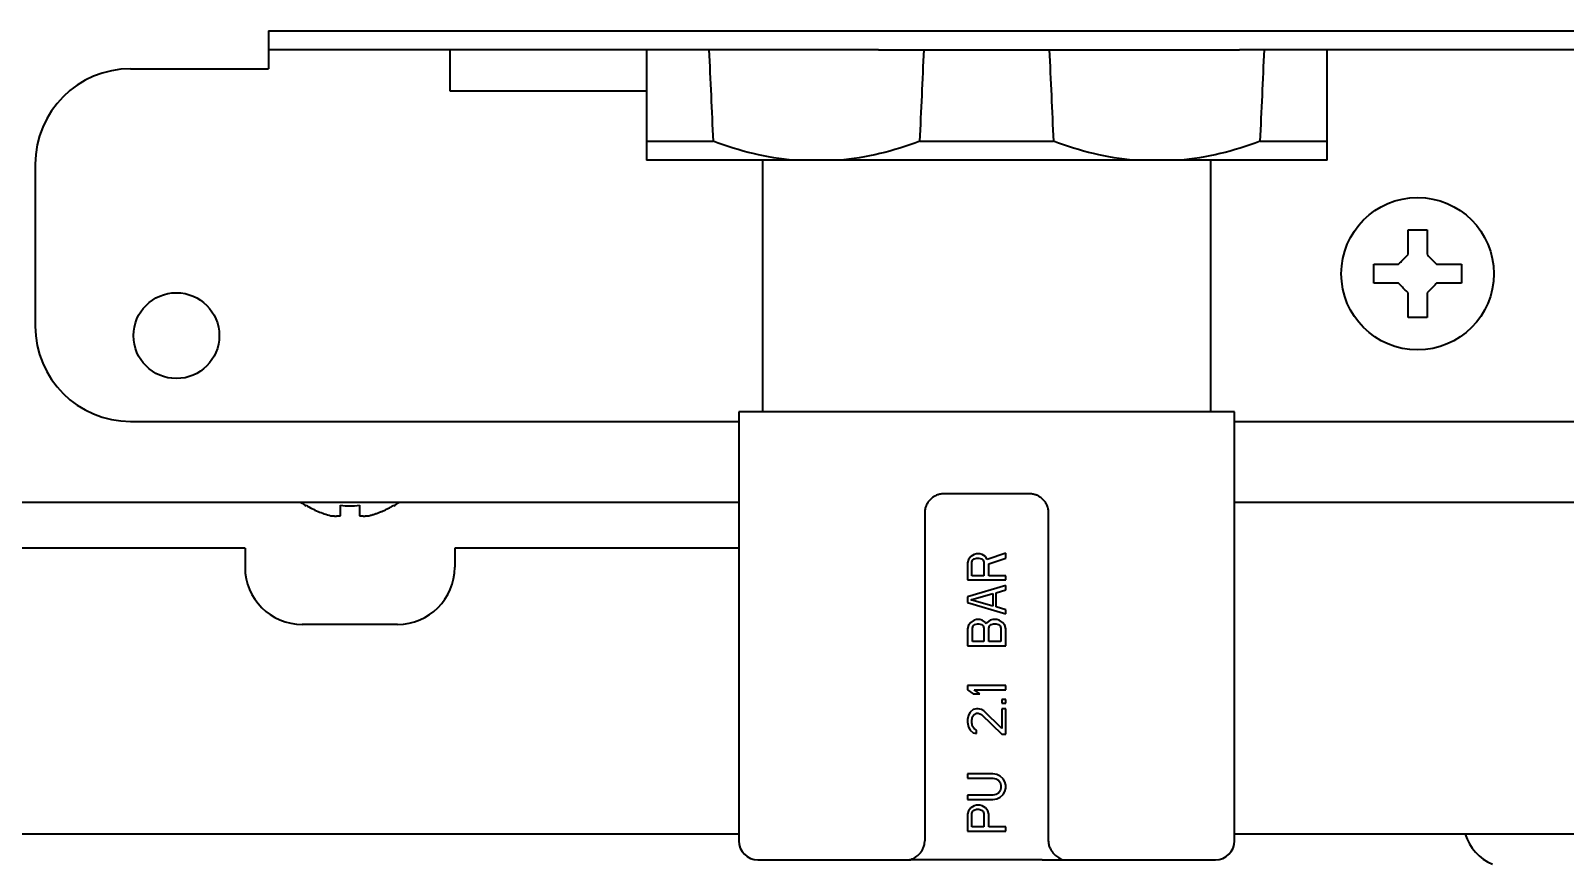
# Model space of a CAD drawing. Extents: x 6327 to 10269, y -393 to 3204.
# Drawn here: x 8597.3 to 8677.8, y 2411.9 to 2455.7 of the extents above; entities that cross this region are included whole.
import ezdxf

# ---------------------------------------------------------------- set-up
doc = ezdxf.new("R2010")
doc.units = 0
doc.header["$LTSCALE"] = 5
doc.layers.add('1', color=7, linetype='CONTINUOUS', true_color=0xffffff)

msp = doc.modelspace()

# ---------------------------------------------------------------- linework, layer by layer
at = {"layer": '1', "color": 7, "linetype": 'Continuous', "lineweight": 35}
for p, q in [((8609.804, 2455.676), (8641.804, 2455.676)), ((8609.804, 2455.676), (8609.804, 2454.676)), ((8641.804, 2455.676), (8660.726, 2455.676)), ((8660.726, 2455.676), (8681.802, 2455.676)), ((8609.804, 2454.676), (8609.804, 2453.676)), ((8641.804, 2454.676), (8609.804, 2454.676)), ((8619.313, 2454.676), (8619.313, 2453.676)), ((8629.623, 2454.676), (8629.623, 2449.876)), ((8641.804, 2454.676), (8660.726, 2454.676)), ((8681.802, 2454.676), (8660.726, 2454.676)), ((8665.323, 2449.876), (8665.323, 2454.676)), ((8602.573, 2453.676), (8609.804, 2453.676)), ((8619.313, 2453.676), (8619.313, 2452.517)), ((8619.313, 2452.517), (8629.623, 2452.517)), ((8629.623, 2449.876), (8633.122, 2449.876)), ((8643.973, 2449.876), (8650.972, 2449.876)), ((8661.823, 2449.876), (8665.323, 2449.876)), ((8597.573, 2448.676), (8597.573, 2440.176)), ((8637.39, 2448.876), (8629.623, 2448.876)), ((8635.723, 2448.876), (8635.723, 2435.676)), ((8639.706, 2448.876), (8637.39, 2448.876)), ((8655.24, 2448.876), (8639.706, 2448.876)), ((8657.556, 2448.876), (8655.24, 2448.876)), ((8665.323, 2448.876), (8657.556, 2448.876)), ((8659.223, 2435.676), (8659.223, 2448.876)), ((8669.573, 2445.226), (8670.073, 2445.226)), ((8670.073, 2445.226), (8670.573, 2445.226)), ((8670.073, 2440.626), (8669.573, 2440.626)), ((8670.573, 2440.626), (8670.073, 2440.626)), ((8634.473, 2435.676), (8634.473, 2413.176)), ((8660.473, 2435.676), (8634.473, 2435.676)), ((8660.473, 2413.176), (8660.473, 2435.676)), ((8602.573, 2435.176), (8634.473, 2435.176)), ((8660.471, 2435.176), (8699.673, 2435.176)), ((8634.477, 2430.926), (8430.073, 2430.926)), ((8611.773, 2430.748), (8611.773, 2430.781)), ((8616.373, 2430.781), (8616.373, 2430.748)), ((8649.723, 2431.376), (8645.223, 2431.376)), ((8699.973, 2430.926), (8660.482, 2430.926)), ((8644.223, 2430.376), (8644.223, 2413.176)), ((8650.723, 2413.176), (8650.723, 2430.376)), ((8608.573, 2428.526), (8463.373, 2428.526)), ((8608.573, 2428.526), (8608.573, 2427.526)), ((8634.476, 2428.526), (8619.573, 2428.526)), ((8619.573, 2428.526), (8619.573, 2427.526)), ((8646.515, 2427.936), (8646.473, 2427.75)), ((8646.473, 2427.75), (8646.473, 2426.859)), ((8646.643, 2428.085), (8646.515, 2427.936)), ((8646.813, 2428.196), (8646.643, 2428.085)), ((8646.686, 2427.788), (8646.728, 2427.899)), ((8646.686, 2427.082), (8646.686, 2427.788)), ((8646.728, 2427.899), (8646.813, 2427.973)), ((8646.941, 2428.233), (8646.813, 2428.196)), ((8646.813, 2427.973), (8646.941, 2428.01)), ((8647.111, 2428.233), (8646.941, 2428.233)), ((8646.941, 2428.01), (8647.069, 2428.01)), ((8647.069, 2428.01), (8647.196, 2427.973)), ((8647.239, 2428.196), (8647.111, 2428.233)), ((8647.196, 2427.973), (8647.281, 2427.899)), ((8647.409, 2428.085), (8647.239, 2428.196)), ((8647.281, 2427.899), (8647.324, 2427.788)), ((8647.324, 2427.788), (8647.324, 2427.082)), ((8647.494, 2427.936), (8647.409, 2428.085)), ((8648.473, 2428.27), (8647.494, 2427.936)), ((8647.579, 2427.713), (8648.473, 2428.01)), ((8647.579, 2427.082), (8647.579, 2427.713)), ((8648.473, 2428.01), (8648.473, 2428.27)), ((8646.473, 2426.859), (8648.473, 2426.859)), ((8647.324, 2427.082), (8646.686, 2427.082)), ((8648.473, 2427.082), (8647.579, 2427.082)), ((8648.473, 2426.859), (8648.473, 2427.082)), ((8648.473, 2426.562), (8646.473, 2425.968)), ((8646.473, 2425.968), (8646.473, 2425.671)), ((8646.643, 2425.819), (8647.792, 2426.154)), ((8647.792, 2426.154), (8647.792, 2425.485)), ((8647.962, 2426.191), (8648.473, 2426.339)), ((8647.962, 2425.448), (8647.962, 2426.191)), ((8648.473, 2426.339), (8648.473, 2426.562)), ((8646.473, 2425.671), (8648.473, 2425.077)), ((8647.792, 2425.485), (8646.643, 2425.819)), ((8648.473, 2425.3), (8647.962, 2425.448)), ((8648.473, 2425.077), (8648.473, 2425.3)), ((8616.573, 2424.526), (8611.573, 2424.526)), ((8646.515, 2424.483), (8646.473, 2424.297)), ((8646.643, 2424.631), (8646.515, 2424.483)), ((8646.813, 2424.742), (8646.643, 2424.631)), ((8646.728, 2424.334), (8646.771, 2424.445)), ((8646.728, 2423.628), (8646.728, 2424.334)), ((8646.771, 2424.445), (8646.856, 2424.52)), ((8646.941, 2424.78), (8646.813, 2424.742)), ((8646.856, 2424.52), (8646.984, 2424.557)), ((8647.111, 2424.78), (8646.941, 2424.78)), ((8646.984, 2424.557), (8647.069, 2424.557)), ((8647.069, 2424.557), (8647.196, 2424.52)), ((8647.239, 2424.742), (8647.111, 2424.78)), ((8647.196, 2424.52), (8647.281, 2424.445)), ((8647.409, 2424.631), (8647.239, 2424.742)), ((8647.281, 2424.445), (8647.324, 2424.334)), ((8647.324, 2424.334), (8647.324, 2423.628)), ((8647.452, 2424.557), (8647.409, 2424.631)), ((8647.494, 2424.631), (8647.452, 2424.557)), ((8647.664, 2424.742), (8647.494, 2424.631)), ((8647.579, 2424.334), (8647.622, 2424.445)), ((8647.579, 2423.628), (8647.579, 2424.334)), ((8647.622, 2424.445), (8647.707, 2424.52)), ((8647.792, 2424.78), (8647.664, 2424.742)), ((8647.707, 2424.52), (8647.835, 2424.557)), ((8648.005, 2424.78), (8647.792, 2424.78)), ((8647.835, 2424.557), (8647.962, 2424.557)), ((8647.962, 2424.557), (8648.09, 2424.52)), ((8648.132, 2424.742), (8648.005, 2424.78)), ((8648.09, 2424.52), (8648.175, 2424.445)), ((8648.303, 2424.631), (8648.132, 2424.742)), ((8648.175, 2424.445), (8648.218, 2424.334)), ((8648.218, 2424.334), (8648.218, 2423.628)), ((8648.43, 2424.483), (8648.303, 2424.631)), ((8648.473, 2424.297), (8648.43, 2424.483)), ((8646.473, 2424.297), (8646.473, 2423.406)), ((8647.324, 2423.628), (8646.728, 2423.628)), ((8648.218, 2423.628), (8647.579, 2423.628)), ((8648.473, 2423.406), (8648.473, 2424.297)), ((8646.473, 2423.406), (8648.473, 2423.406)), ((8648.473, 2421.326), (8646.473, 2421.326)), ((8646.473, 2421.326), (8646.473, 2421.103)), ((8648.473, 2421.103), (8648.473, 2421.326)), ((8646.473, 2421.103), (8646.771, 2420.88)), ((8646.771, 2420.88), (8647.111, 2420.88)), ((8646.813, 2421.103), (8648.473, 2421.103)), ((8647.111, 2420.88), (8646.813, 2421.103)), ((8648.473, 2420.583), (8648.26, 2420.583)), ((8648.26, 2420.583), (8648.26, 2420.398)), ((8648.26, 2420.398), (8648.473, 2420.398)), ((8648.473, 2420.398), (8648.473, 2420.583)), ((8646.515, 2419.766), (8646.473, 2419.544)), ((8646.473, 2419.544), (8646.473, 2419.395)), ((8646.601, 2419.915), (8646.515, 2419.766)), ((8646.771, 2420.063), (8646.601, 2419.915)), ((8646.686, 2419.506), (8646.728, 2419.692)), ((8646.686, 2419.358), (8646.686, 2419.506)), ((8646.728, 2419.692), (8646.813, 2419.803)), ((8646.941, 2420.101), (8646.771, 2420.063)), ((8646.813, 2419.803), (8646.941, 2419.878)), ((8647.026, 2420.101), (8646.941, 2420.101)), ((8646.941, 2419.878), (8647.026, 2419.878)), ((8647.196, 2420.063), (8647.026, 2420.101)), ((8647.026, 2419.878), (8647.196, 2419.803)), ((8647.324, 2419.989), (8647.196, 2420.063)), ((8647.196, 2419.803), (8648.26, 2418.764)), ((8648.26, 2419.061), (8647.324, 2419.989)), ((8648.26, 2420.101), (8648.26, 2419.061)), ((8648.473, 2420.101), (8648.26, 2420.101)), ((8648.473, 2418.764), (8648.473, 2420.101)), ((8646.473, 2419.395), (8646.515, 2419.135)), ((8646.515, 2419.135), (8646.601, 2418.986)), ((8646.601, 2418.986), (8646.771, 2418.838)), ((8646.728, 2419.172), (8646.686, 2419.358)), ((8646.813, 2419.061), (8646.728, 2419.172)), ((8646.771, 2418.838), (8646.941, 2418.801)), ((8646.941, 2418.986), (8646.813, 2419.061)), ((8646.941, 2418.801), (8646.941, 2418.986)), ((8648.26, 2418.764), (8648.473, 2418.764)), ((8646.473, 2416.684), (8646.473, 2416.461)), ((8647.792, 2416.684), (8646.473, 2416.684)), ((8646.473, 2416.461), (8647.792, 2416.461)), ((8648.005, 2416.647), (8647.792, 2416.684)), ((8647.792, 2416.461), (8647.962, 2416.424)), ((8647.962, 2416.424), (8648.09, 2416.35)), ((8648.175, 2416.573), (8648.005, 2416.647)), ((8648.09, 2416.35), (8648.175, 2416.238)), ((8648.345, 2416.424), (8648.175, 2416.573)), ((8648.43, 2416.276), (8648.345, 2416.424)), ((8647.792, 2415.57), (8646.473, 2415.57)), ((8646.473, 2415.57), (8646.473, 2415.347)), ((8647.962, 2415.607), (8647.792, 2415.57)), ((8648.09, 2415.681), (8647.962, 2415.607)), ((8648.175, 2415.793), (8648.09, 2415.681)), ((8648.175, 2416.238), (8648.218, 2416.09)), ((8648.218, 2415.941), (8648.175, 2415.793)), ((8648.175, 2415.459), (8648.345, 2415.607)), ((8648.218, 2416.09), (8648.218, 2415.941)), ((8648.345, 2415.607), (8648.43, 2415.756)), ((8648.473, 2416.09), (8648.43, 2416.276)), ((8648.43, 2415.756), (8648.473, 2415.941)), ((8648.473, 2415.941), (8648.473, 2416.09)), ((8646.473, 2415.347), (8647.792, 2415.347)), ((8646.515, 2414.753), (8646.473, 2414.567)), ((8646.643, 2414.902), (8646.515, 2414.753)), ((8646.813, 2415.013), (8646.643, 2414.902)), ((8646.686, 2414.605), (8646.728, 2414.716)), ((8646.728, 2414.716), (8646.813, 2414.79)), ((8646.941, 2415.05), (8646.813, 2415.013)), ((8646.813, 2414.79), (8646.941, 2414.827)), ((8647.111, 2415.05), (8646.941, 2415.05)), ((8646.941, 2414.827), (8647.069, 2414.827)), ((8647.069, 2414.827), (8647.196, 2414.79)), ((8647.239, 2415.013), (8647.111, 2415.05)), ((8647.196, 2414.79), (8647.281, 2414.716)), ((8647.409, 2414.902), (8647.239, 2415.013)), ((8647.281, 2414.716), (8647.324, 2414.605)), ((8647.537, 2414.753), (8647.409, 2414.902)), ((8647.579, 2414.567), (8647.537, 2414.753)), ((8647.792, 2415.347), (8648.005, 2415.384)), ((8648.005, 2415.384), (8648.175, 2415.459)), ((8646.473, 2414.567), (8646.473, 2413.676)), ((8646.686, 2413.899), (8646.686, 2414.605)), ((8647.324, 2413.899), (8646.686, 2413.899)), ((8647.324, 2414.605), (8647.324, 2413.899)), ((8647.579, 2413.899), (8647.579, 2414.567)), ((8648.473, 2413.899), (8647.579, 2413.899)), ((8648.473, 2413.676), (8648.473, 2413.899)), ((8634.476, 2413.526), (8463.373, 2413.526)), ((8646.473, 2413.676), (8648.473, 2413.676)), ((8697.923, 2413.507), (8660.473, 2413.526)), ((8635.473, 2412.176), (8643.427, 2412.176)), ((8644.719, 2412.176), (8643.427, 2412.176)), ((8650.227, 2412.176), (8644.719, 2412.176)), ((8650.382, 2412.176), (8650.227, 2412.176)), ((8650.382, 2412.176), (8651.528, 2412.176)), ((8651.528, 2412.176), (8659.473, 2412.176))]:
    msp.add_line(p, q, dxfattribs=at)
for centre, radius in [((8670.073, 2442.926), 4), ((8604.973, 2439.676), 2.25)]:
    msp.add_circle(centre, radius, dxfattribs=at)
for centre, radius, start, end in [((8602.573, 2448.676), 5, 90, 180), ((8602.573, 2440.176), 5, 180, 270), ((8614.272, 2434.846), 4.8, 234.7529, 238.62729), ((8613.874, 2434.846), 4.8, 301.37271, 305.2471), ((8611.573, 2427.526), 3, 180, 270), ((8616.573, 2427.526), 3, 270, 0), ((8635.473, 2413.176), 1, 180, 270), ((8659.473, 2413.176), 1, 270.00153, 0), ((8674.968, 2414.244), 2.5, 196.68187, 247.09979)]:
    msp.add_arc(centre, radius, start, end, dxfattribs=at)
for centre, major_axis, start_param, end_param in [((10968.706, 2591.977), (0, 2700.641), 1.621658, 1.623438), ((6308.39, 2591.977), (0, 2700.641), 4.659747, 4.661527), ((10986.556, 2591.977), (0, -2700.641), 4.763251, 4.765031), ((6326.24, 2591.977), (0, -2700.641), 1.518154, 1.519934)]:
    msp.add_ellipse(centre, major_axis=major_axis, ratio=0.866025, start_param=start_param, end_param=end_param, dxfattribs=at)
for points, knots in [([(8629.623, 2449.876), (8629.623, 2449.615), (8629.623, 2449.396), (8629.623, 2449.057), (8629.623, 2448.938), (8629.623, 2448.876)], [0, 0, 0, 0, 0.5, 0.5, 1, 1, 1, 1]), ([(8637.39, 2448.876), (8636.66, 2448.938), (8635.941, 2449.057), (8634.519, 2449.396), (8633.817, 2449.615), (8633.122, 2449.876)], [0, 0, 0, 0, 0.5, 0.5, 1, 1, 1, 1]), ([(8643.973, 2449.876), (8643.279, 2449.615), (8642.577, 2449.396), (8641.155, 2449.057), (8640.435, 2448.938), (8639.706, 2448.876)], [0, 0, 0, 0, 0.5, 0.5, 1, 1, 1, 1]), ([(8655.24, 2448.876), (8654.51, 2448.938), (8653.791, 2449.057), (8652.369, 2449.396), (8651.667, 2449.615), (8650.972, 2449.876)], [0, 0, 0, 0, 0.5, 0.5, 1, 1, 1, 1]), ([(8661.823, 2449.876), (8661.129, 2449.615), (8660.427, 2449.396), (8659.005, 2449.057), (8658.285, 2448.938), (8657.556, 2448.876)], [0, 0, 0, 0, 0.5, 0.5, 1, 1, 1, 1]), ([(8665.323, 2448.876), (8665.323, 2448.938), (8665.323, 2449.057), (8665.323, 2449.396), (8665.323, 2449.615), (8665.323, 2449.876)], [0, 0, 0, 0, 0.5, 0.5, 1, 1, 1, 1]), ([(8670.573, 2445.226), (8670.573, 2445.023), (8670.573, 2444.813), (8670.573, 2444.488), (8670.573, 2444.378), (8670.573, 2444.155), (8670.573, 2444.041), (8670.573, 2443.926)], [0, 0, 0, 0, 0.5, 0.5, 0.75, 0.75, 1, 1, 1, 1]), ([(8667.773, 2443.426), (8667.976, 2443.426), (8668.186, 2443.426), (8668.511, 2443.426), (8668.621, 2443.426), (8668.844, 2443.426), (8668.958, 2443.426), (8669.073, 2443.426)], [0, 0, 0, 0, 0.5, 0.5, 0.75, 0.75, 1, 1, 1, 1]), ([(8672.373, 2442.426), (8672.17, 2442.426), (8671.96, 2442.426), (8671.635, 2442.426), (8671.525, 2442.426), (8671.302, 2442.426), (8671.188, 2442.426), (8671.073, 2442.426)], [0, 0, 0, 0, 0.5, 0.5, 0.75, 0.75, 1, 1, 1, 1]), ([(8669.573, 2440.626), (8669.573, 2440.829), (8669.573, 2441.039), (8669.573, 2441.364), (8669.573, 2441.474), (8669.573, 2441.697), (8669.573, 2441.811), (8669.573, 2441.926)], [0, 0, 0, 0, 0.5, 0.5, 0.75, 0.75, 1, 1, 1, 1]), ([(8611.773, 2430.781), (8611.976, 2430.657), (8612.186, 2430.549), (8612.511, 2430.411), (8612.621, 2430.369), (8612.844, 2430.293), (8612.958, 2430.26), (8613.073, 2430.23)], [0, 0, 0, 0, 0.5, 0.5, 0.75, 0.75, 1, 1, 1, 1]), ([(8614.573, 2430.781), (8614.573, 2430.657), (8614.573, 2430.549), (8614.573, 2430.411), (8614.573, 2430.369), (8614.573, 2430.293), (8614.573, 2430.26), (8614.573, 2430.23)], [0, 0, 0, 0, 0.5, 0.5, 0.75, 0.75, 1, 1, 1, 1]), ([(8645.223, 2431.376), (8645.157, 2431.376), (8645.092, 2431.37), (8645.012, 2431.354), (8644.997, 2431.35), (8644.965, 2431.342), (8644.918, 2431.329), (8644.842, 2431.302), (8644.784, 2431.275), (8644.741, 2431.252), (8644.727, 2431.244), (8644.699, 2431.228), (8644.685, 2431.219), (8644.617, 2431.174), (8644.566, 2431.133), (8644.497, 2431.065), (8644.475, 2431.041), (8644.444, 2431.003), (8644.434, 2430.99), (8644.414, 2430.964), (8644.404, 2430.951), (8644.358, 2430.883), (8644.327, 2430.825), (8644.295, 2430.749), (8644.289, 2430.734), (8644.278, 2430.703), (8644.272, 2430.687), (8644.257, 2430.639), (8644.249, 2430.607), (8644.23, 2430.509), (8644.223, 2430.443), (8644.223, 2430.376)], [0, 0, 0, 0, 0.125, 0.125, 0.15625, 0.15625, 0.1875, 0.25, 0.3125, 0.3125, 0.34375, 0.34375, 0.375, 0.375, 0.5, 0.5, 0.5625, 0.5625, 0.59375, 0.59375, 0.625, 0.625, 0.75, 0.75, 0.78125, 0.78125, 0.8125, 0.8125, 0.875, 0.875, 1, 1, 1, 1]), ([(8650.723, 2430.376), (8650.723, 2430.443), (8650.716, 2430.51), (8650.699, 2430.592), (8650.696, 2430.608), (8650.687, 2430.64), (8650.674, 2430.688), (8650.646, 2430.766), (8650.617, 2430.825), (8650.586, 2430.883), (8650.568, 2430.911), (8650.513, 2430.993), (8650.471, 2431.043), (8650.402, 2431.111), (8650.377, 2431.133), (8650.327, 2431.174), (8650.3, 2431.193), (8650.219, 2431.247), (8650.163, 2431.277), (8650.088, 2431.307), (8650.072, 2431.313), (8650.042, 2431.324), (8650.026, 2431.329), (8649.98, 2431.343), (8649.948, 2431.351), (8649.853, 2431.37), (8649.789, 2431.376), (8649.723, 2431.376)], [0, 0, 0, 0, 0.125, 0.125, 0.15625, 0.15625, 0.1875, 0.25, 0.3125, 0.3125, 0.375, 0.375, 0.5, 0.5, 0.5625, 0.5625, 0.625, 0.625, 0.75, 0.75, 0.78125, 0.78125, 0.8125, 0.8125, 0.875, 0.875, 1, 1, 1, 1]), ([(8644.144, 2412.787), (8644.158, 2412.819), (8644.169, 2412.851), (8644.189, 2412.915), (8644.197, 2412.948), (8644.21, 2413.012), (8644.215, 2413.045), (8644.22, 2413.094), (8644.221, 2413.11), (8644.222, 2413.135), (8644.222, 2413.143), (8644.223, 2413.16), (8644.223, 2413.168), (8644.223, 2413.176)], [0, 0, 0, 0, 0.25, 0.25, 0.5, 0.5, 0.75, 0.75, 0.875, 0.875, 0.9375, 0.9375, 1, 1, 1, 1]), ([(8650.802, 2412.787), (8650.788, 2412.819), (8650.777, 2412.851), (8650.757, 2412.915), (8650.749, 2412.947), (8650.736, 2413.012), (8650.731, 2413.045), (8650.725, 2413.11), (8650.723, 2413.143), (8650.723, 2413.176)], [0, 0, 0, 0, 0.25, 0.25, 0.5, 0.5, 0.75, 0.75, 1, 1, 1, 1]), ([(8643.755, 2412.329), (8643.792, 2412.353), (8643.829, 2412.379), (8643.9, 2412.439), (8643.935, 2412.472), (8643.985, 2412.528), (8644.002, 2412.548), (8644.034, 2412.59), (8644.049, 2412.612), (8644.094, 2412.681), (8644.121, 2412.732), (8644.144, 2412.787)], [0, 0, 0, 0, 0.25, 0.25, 0.5, 0.5, 0.625, 0.625, 0.75, 0.75, 1, 1, 1, 1]), ([(8650.802, 2412.787), (8650.813, 2412.76), (8650.826, 2412.733), (8650.853, 2412.683), (8650.867, 2412.659), (8650.896, 2412.613), (8650.911, 2412.591), (8650.943, 2412.55), (8650.959, 2412.53), (8650.993, 2412.492), (8651.01, 2412.474), (8651.045, 2412.44), (8651.063, 2412.425), (8651.117, 2412.379), (8651.154, 2412.353), (8651.191, 2412.329)], [0, 0, 0, 0, 0.125, 0.125, 0.25, 0.25, 0.375, 0.375, 0.5, 0.5, 0.625, 0.625, 0.75, 0.75, 1, 1, 1, 1]), ([(8651.191, 2412.329), (8651.22, 2412.311), (8651.274, 2412.277), (8651.347, 2412.234), (8651.412, 2412.201), (8651.469, 2412.181), (8651.503, 2412.176), (8651.518, 2412.176), (8651.518, 2412.176), (8651.518, 2412.176)], [0, 0, 0, 0, 0.199998, 0.399997, 0.599995, 0.799994, 0.999992, 0.999992, 1, 1, 1, 1])]:
    msp.add_open_spline(points, degree=3, knots=knots, dxfattribs=at)
for points in [[(8669.573, 2443.926), (8669.573, 2443.98), (8669.573, 2444.089), (8669.573, 2444.25), (8669.573, 2444.409), (8669.573, 2444.564), (8669.573, 2444.716), (8669.573, 2444.873), (8669.573, 2445.039), (8669.573, 2445.162), (8669.573, 2445.226)], [(8669.073, 2443.426), (8669.099, 2443.452), (8669.15, 2443.503), (8669.224, 2443.577), (8669.296, 2443.649), (8669.366, 2443.719), (8669.435, 2443.788), (8669.504, 2443.857), (8669.55, 2443.903), (8669.573, 2443.926)], [(8670.573, 2443.926), (8670.597, 2443.902), (8670.644, 2443.855), (8670.715, 2443.784), (8670.787, 2443.712), (8670.858, 2443.641), (8670.93, 2443.569), (8671.001, 2443.498), (8671.049, 2443.45), (8671.073, 2443.426)], [(8667.773, 2442.426), (8667.773, 2442.593), (8667.773, 2442.926), (8667.773, 2443.259), (8667.773, 2443.426)], [(8671.073, 2443.426), (8671.127, 2443.426), (8671.235, 2443.426), (8671.397, 2443.426), (8671.556, 2443.426), (8671.711, 2443.426), (8671.863, 2443.426), (8672.019, 2443.426), (8672.186, 2443.426), (8672.309, 2443.426), (8672.373, 2443.426)], [(8672.373, 2443.426), (8672.373, 2443.259), (8672.373, 2442.926), (8672.373, 2442.593), (8672.373, 2442.426)], [(8669.073, 2442.426), (8669.019, 2442.426), (8668.911, 2442.426), (8668.749, 2442.426), (8668.59, 2442.426), (8668.435, 2442.426), (8668.283, 2442.426), (8668.126, 2442.426), (8667.96, 2442.426), (8667.837, 2442.426), (8667.773, 2442.426)], [(8669.573, 2441.926), (8669.549, 2441.95), (8669.502, 2441.997), (8669.43, 2442.069), (8669.359, 2442.14), (8669.287, 2442.212), (8669.216, 2442.283), (8669.144, 2442.355), (8669.097, 2442.402), (8669.073, 2442.426)], [(8671.073, 2442.426), (8671.047, 2442.4), (8670.996, 2442.349), (8670.922, 2442.275), (8670.85, 2442.203), (8670.78, 2442.133), (8670.711, 2442.064), (8670.642, 2441.995), (8670.596, 2441.949), (8670.573, 2441.926)], [(8670.573, 2441.926), (8670.573, 2441.872), (8670.573, 2441.764), (8670.573, 2441.602), (8670.573, 2441.443), (8670.573, 2441.288), (8670.573, 2441.136), (8670.573, 2440.98), (8670.573, 2440.813), (8670.573, 2440.69), (8670.573, 2440.626)], [(8613.573, 2430.23), (8613.573, 2430.244), (8613.573, 2430.274), (8613.573, 2430.325), (8613.573, 2430.381), (8613.573, 2430.442), (8613.573, 2430.508), (8613.573, 2430.583), (8613.573, 2430.67), (8613.573, 2430.742), (8613.573, 2430.781)], [(8613.573, 2430.781), (8613.74, 2430.759), (8614.073, 2430.737), (8614.406, 2430.759), (8614.573, 2430.781)], [(8615.073, 2430.23), (8615.127, 2430.244), (8615.235, 2430.274), (8615.397, 2430.325), (8615.556, 2430.381), (8615.711, 2430.442), (8615.863, 2430.508), (8616.019, 2430.583), (8616.186, 2430.67), (8616.309, 2430.742), (8616.373, 2430.781)], [(8613.073, 2430.23), (8613.097, 2430.227), (8613.144, 2430.222), (8613.215, 2430.217), (8613.287, 2430.214), (8613.358, 2430.214), (8613.43, 2430.217), (8613.501, 2430.222), (8613.549, 2430.227), (8613.573, 2430.23)], [(8614.573, 2430.23), (8614.599, 2430.227), (8614.65, 2430.221), (8614.724, 2430.216), (8614.796, 2430.214), (8614.866, 2430.214), (8614.935, 2430.217), (8615.004, 2430.222), (8615.05, 2430.227), (8615.073, 2430.23)], [(8643.427, 2412.176), (8643.456, 2412.176), (8643.518, 2412.192), (8643.627, 2412.249), (8643.71, 2412.301), (8643.755, 2412.329)]]:
    msp.add_open_spline(points, degree=3, dxfattribs=at)

doc.saveas('drawing.dxf')
